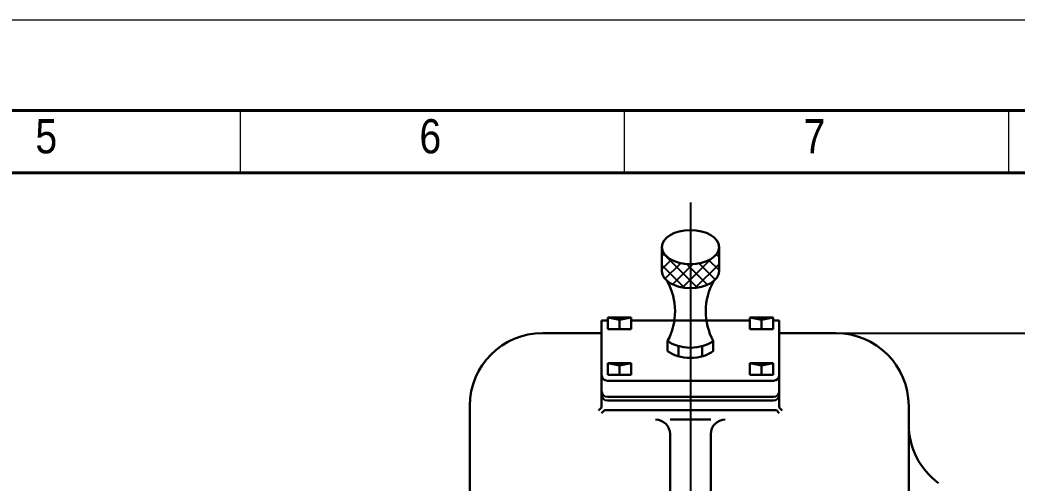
# Model space of a CAD drawing. Header units: millimetres. Extents: x 918 to 1207, y 512 to 723.
# Drawn here: x 1076.5 to 1162.3, y 682.6 to 722.5 of the extents above; entities that cross this region are included whole.
import ezdxf
from ezdxf.enums import TextEntityAlignment as Align

# ---------------------------------------------------------------- set-up
doc = ezdxf.new("R2010")
doc.units = ezdxf.units.MM
doc.header["$PDSIZE"] = -1
doc.linetypes.add('CENTER', pattern=[10.159999999999998, 6.35, -1.27, 1.27, -1.27])
doc.layers.get('0').update_dxf_attribs({"lineweight": 30})
doc.layers.add('中心线', color=1, linetype='CENTER')
doc.layers.add('细线', color=7, linetype='Continuous')
doc.layers.add('粗实线', color=7, linetype='Continuous', lineweight=40)
doc.layers.add('细实线', color=7, linetype='Continuous', lineweight=18)
doc.styles.add('SEACAD_arial_ttf', font='arial.ttf', dxfattribs={"height": 0.2})
doc.dimstyles.new('ISO-25', dxfattribs={"dimtxt": 2.5, "dimasz": 1.5, "dimexe": 1.25, "dimexo": 0.625, "dimtad": 1, "dimdec": 0, "dimlfac": 4, "dimtxsty": 'Standard', "dimcen": 2.5, "dimadec": 0, "dimazin": 0, "dimtfac": 1, "dimtdec": 0, "dimtmove": 0, "dimatfit": 3, "dimfxl": 1, "dimarcsym": 0})

# ---------------------------------------------------------------- blocks, each defined once
blk = doc.blocks.new('*D80')
at = {"layer": 'Defpoints', "color": 0, "transparency": 16777216}
for p in [(1141.820648950968, 695.5471007774372), (1161.802600501448, 613.8971007774371), (1181.933062581362, 613.8971007774371)]:
    blk.add_point(p, dxfattribs=at)
at = {"layer": '细线', "color": 0, "lineweight": -2, "transparency": 16777216}
for p, q in [((1142.445648950968, 695.5471007774372), (1183.183062581362, 695.5471007774372)), ((1181.933062581362, 694.0471007774372), (1181.933062581362, 615.3971007774371)), ((1162.427600501448, 613.8971007774371), (1183.183062581362, 613.8971007774371))]:
    blk.add_line(p, q, dxfattribs=at)
at = {"layer": '细线', "color": 0, "transparency": 16777216}
for points in [[(1181.683062581362, 694.0471007774372), (1182.183062581362, 694.0471007774372), (1181.933062581362, 695.5471007774372)], [(1181.683062581362, 615.3971007774371), (1182.183062581362, 615.3971007774371), (1181.933062581362, 613.8971007774371)]]:
    blk.add_solid(points, dxfattribs=at)
at = {"layer": '细线', "color": 0, "transparency": 16777216, "insert": (1180.058062581362, 654.7221007774372), "char_height": 2.5, "attachment_point": 5, "rotation": 90}
blk.add_mtext('327', dxfattribs=at)

msp = doc.modelspace()

# ---------------------------------------------------------------- hatches: boundary and pattern name
at = {"layer": '细线'}
h = msp.add_hatch(dxfattribs=at)
h.set_pattern_fill('ANSI37', color=256, scale=0.25, angle=90)
h.set_pattern_definition([(135, (843.3903597106784, 446.4104344822089), (-0.5612660075668221, -0.561266007566822), []), (225, (843.3903597106784, 446.4104344822089), (0.561266007566822, -0.5612660075668221), [])])
edge = h.paths.add_edge_path()
edge.add_ellipse((1134.177600501448, 702.9532308685546), major_axis=(-2.462924862828686, 0), ratio=0.5955641019985466, start_angle=0, end_angle=89.99999999999869, ccw=False)
edge.add_line((1131.714675638619, 702.9532308685555), (1131.714675638619, 702.7032308685547))
edge.add_line((1131.714675638619, 702.7032308685546), (1131.71467563862, 700.8848636903988))
edge.add_ellipse((1134.177600501448, 700.8848636903977), major_axis=(-2.462924862828686, 0), ratio=0.5955641019985466, start_angle=360, end_angle=396.0960977898618)
edge.add_ellipse((1134.177600501448, 700.8848636903977), major_axis=(-2.462924862828686, 0), ratio=0.5955641019985466, start_angle=396.0960977898618, end_angle=449.999999999996)
edge.add_line((1134.177600501448, 699.4180340561772), (1134.177600501448, 701.4864012343342))
edge = h.paths.add_edge_path()
edge.add_ellipse((1134.177600501448, 700.8848636903977), major_axis=(-2.462924862828686, 0), ratio=0.5955641019985466, start_angle=503.9039022101086, end_angle=540)
edge.add_line((1136.640525364277, 700.8848636903965), (1136.640525364277, 702.7032308685546))
edge.add_line((1136.640525364277, 702.7032308685546), (1136.640525364277, 702.9532308685546))
edge.add_ellipse((1134.177600501448, 702.9532308685546), major_axis=(-2.462924862828686, 0), ratio=0.5955641019985466, start_angle=89.99999999999869, end_angle=180, ccw=False)
edge.add_line((1134.177600501448, 701.4864012343342), (1134.177600501448, 699.4180340561772))
edge.add_ellipse((1134.177600501448, 700.8848636903977), major_axis=(-2.462924862828686, 0), ratio=0.5955641019985466, start_angle=449.999999999996, end_angle=503.9039022101086)

# ---------------------------------------------------------------- linework, layer by layer
for p, q in [((1131.714675638619, 702.9532308685546), (1131.714675638619, 702.7032308685546)), ((1131.71467563862, 702.7032308685546), (1131.71467563862, 700.8848636903977)), ((1136.640525364277, 702.9532308685546), (1136.640525364277, 702.7032308685546)), ((1136.640525364277, 702.7032308685546), (1136.640525364277, 700.8848636903977)), ((1126.534552051929, 696.6348636903977), (1127.070240707041, 696.6348636903977)), ((1126.534552051929, 696.6348636903977), (1126.534552051929, 691.9461409397068)), ((1129.070240707041, 696.8848636903977), (1127.070240707041, 696.8848636903977)), ((1127.070240707041, 696.8848636903977), (1127.070240707041, 696.6348636903977)), ((1127.070240707041, 696.8848636903977), (1128.070240707041, 696.6949725765433)), ((1127.070240707041, 696.6348636903977), (1127.070240707041, 695.8848636903977)), ((1128.070240707041, 696.6949725765433), (1129.070240707041, 696.8848636903977)), ((1128.070240707041, 696.6949725765433), (1128.070240707041, 695.8848636903977)), ((1129.070240707041, 695.8848636903977), (1129.070240707041, 696.8848636903977)), ((1129.070240707041, 696.6348636903977), (1139.284960295855, 696.6348636903977)), ((1139.284960295855, 695.8848636903977), (1139.284960295855, 696.8848636903977)), ((1139.284960295855, 696.8848636903977), (1141.284960295855, 696.8848636903977)), ((1140.284960295855, 696.6949725765433), (1139.284960295855, 696.8848636903977)), ((1141.284960295855, 696.8848636903977), (1140.284960295855, 696.6949725765433)), ((1140.284960295855, 696.6949725765433), (1140.284960295855, 695.8848636903977)), ((1141.284960295855, 696.8848636903977), (1141.284960295855, 696.6348636903977)), ((1141.284960295855, 696.6348636903977), (1141.820648950968, 696.6348636903977)), ((1141.284960295855, 696.6348636903977), (1141.284960295855, 695.8848636903977)), ((1141.820648950968, 696.6348636903977), (1141.820648950968, 691.9461409397068)), ((1121.450100501448, 695.5471007774371), (1126.534552051929, 695.5471007774372)), ((1127.070240707041, 695.8848636903977), (1128.320240707041, 695.8848636903977)), ((1128.320240707041, 695.8848636903977), (1129.070240707041, 695.8848636903977)), ((1140.034960295855, 695.8848636903977), (1139.284960295855, 695.8848636903977)), ((1141.284960295855, 695.8848636903977), (1140.034960295855, 695.8848636903977)), ((1141.820648950968, 695.5471007774372), (1146.700364831033, 695.5471007774371)), ((1132.214387374785, 694.8760491554078), (1132.214387374785, 694.0010491554079)), ((1136.140813628111, 694.8760491554077), (1136.140813628111, 694.0010491554078)), ((1133.158345386127, 694.4264496642526), (1133.158345386127, 693.5514496642526)), ((1135.19685561677, 694.4264496642525), (1135.19685561677, 693.5514496642525)), ((1129.070240707041, 692.9580842016969), (1127.070240707041, 692.9580842016969)), ((1127.070240707041, 692.9580842016969), (1127.070240707041, 692.7080842016969)), ((1127.070240707041, 692.9580842016969), (1128.070240707041, 692.7681930878425)), ((1128.070240707041, 692.7681930878425), (1129.070240707041, 692.9580842016969)), ((1129.070240707041, 691.9580842016969), (1129.070240707041, 692.9580842016969)), ((1139.284960295855, 691.9580842016969), (1139.284960295855, 692.9580842016969)), ((1139.284960295855, 692.9580842016969), (1141.284960295855, 692.9580842016969)), ((1140.284960295855, 692.7681930878425), (1139.284960295855, 692.9580842016969)), ((1141.284960295855, 692.9580842016969), (1140.284960295855, 692.7681930878425)), ((1141.284960295855, 692.9580842016969), (1141.284960295855, 692.7080842016969)), ((1127.070240707041, 692.7080842016969), (1127.070240707041, 691.9580842016969)), ((1128.070240707041, 692.7681930878425), (1128.070240707041, 691.9580842016969)), ((1140.284960295855, 692.7681930878425), (1140.284960295855, 691.9580842016969)), ((1141.284960295855, 692.7080842016969), (1141.284960295855, 691.9580842016969)), ((1126.534552051929, 691.9461409397068), (1126.534552051929, 689.1449421744255)), ((1127.034552051929, 691.4461409397068), (1141.320648950968, 691.4461409397068)), ((1127.070240707041, 691.9580842016969), (1128.320240707041, 691.9580842016969)), ((1128.320240707041, 691.9580842016969), (1129.070240707041, 691.9580842016969)), ((1140.034960295855, 691.9580842016969), (1139.284960295855, 691.9580842016969)), ((1141.284960295855, 691.9580842016969), (1140.034960295855, 691.9580842016969)), ((1141.820648950968, 691.9461409397068), (1141.820648950968, 689.1449421744255)), ((1127.034552051929, 690.0600453633228), (1141.320648950968, 690.0600453633228)), ((1127.034552051929, 689.7486893981606), (1141.320648950968, 689.7486893981606)), ((1115.200100501448, 689.2971007774371), (1115.200100501448, 670.6721007774374)), ((1126.534552051929, 689.1449421744255), (1126.284552051929, 688.8949421744255)), ((1126.784552051929, 688.9119924086226), (1126.534552051929, 688.6619924086226)), ((1126.784552051929, 688.9119924086226), (1141.570648950968, 688.9119924086226)), ((1141.570648950968, 688.9119924086226), (1141.820648950968, 688.6619924086226)), ((1141.820648950968, 689.1449421744255), (1142.070648950968, 688.8949421744255)), ((1152.950364831033, 689.2971007774371), (1152.950364831033, 687.6965093316628)), ((1132.427600501448, 688.1060241281289), (1134.177600501448, 688.1060241281289)), ((1135.927600501448, 688.1060241281289), (1134.177600501448, 688.1060241281289)), ((1152.950364831033, 687.6965093316628), (1152.950364831033, 678.422100777437)), ((1132.427600501448, 686.8560241281289), (1132.427600501448, 666.4221007774371)), ((1135.927600501448, 686.8560241281289), (1135.927600501448, 666.4221007774371))]:
    msp.add_line(p, q)
for centre, radius, start, end in [((1127.468645231673, 697.4236237897082), 5.386297894309486, 331.7725318832271, 28.82672269206698), ((1140.886555771223, 697.4236237897082), 5.386297894309486, 151.1732773079243, 208.2274681167728), ((1121.450100501448, 689.2971007774371), 6.25, 90, 180), ((1146.700364831033, 689.2971007774371), 6.25, 0, 90), ((1127.034552051929, 691.9461409397068), 0.5, 180, 270), ((1141.320648950968, 691.9461409397068), 0.5, 270, 0), ((1127.034552051929, 690.5600453633228), 0.5, 180, 270), ((1141.320648950968, 690.5600453633228), 0.5, 270, 0), ((1127.034552051929, 690.2486893981606), 0.5, 180, 270), ((1141.320648950968, 690.2486893981606), 0.5, 270, 0), ((1131.177600501448, 686.8560241281289), 1.25, 0, 90), ((1137.177600501448, 686.8560241281289), 1.25, 90, 180), ((1159.200364831033, 687.6965093316628), 6.25, 180, 233.9991496741193)]:
    msp.add_arc(centre, radius, start, end)
msp.add_ellipse((1134.177600501448, 702.9532308685546), major_axis=(-2.462924862828686, 0), ratio=0.5955641019985466)
for centre, start_param, end_param in [((1134.177600501448, 700.8848636903977), 6.283185307179586, 9.42477796076938), ((1134.177600501448, 695.7617779464579), 6.931493724298307, 8.77646954365052), ((1134.177600501448, 694.8867779464579), 6.931493724298307, 8.77646954365052)]:
    msp.add_ellipse(centre, major_axis=(-2.462924862828686, 0), ratio=0.5955641019985466, start_param=start_param, end_param=end_param)
at = {"layer": '中心线', "ltscale": 10}
msp.add_line((1134.177600501448, 706.7973068260605), (1134.177600501448, 610.7192458379482), dxfattribs=at)
at = {"layer": '粗实线'}
for p, q in [((1199.928480348345, 714.706293400314), (924.9284803483456, 714.706293400314)), ((924.9284803483447, 714.706293400314), (1199.928480348345, 714.706293400314)), ((1194.558109977975, 709.3359230299436), (930.2988507187165, 709.3359230299436))]:
    msp.add_line(p, q, dxfattribs=at)
at = {"layer": '细实线'}
for p, q in [((918.2340694900945, 722.506293400314), (1206.928480348345, 722.506293400314)), ((1095.460887755753, 714.706293400314), (1095.460887755753, 709.3359230299436)), ((1128.493295163159, 714.706293400314), (1128.493295163159, 709.3359230299436)), ((1161.525702570567, 714.706293400314), (1161.525702570567, 709.3359230299436))]:
    msp.add_line(p, q, dxfattribs=at)

# ---------------------------------------------------------------- texts
at = {"layer": '细实线', "style": 'SEACAD_arial_ttf', "width": 0.8190000000000001}
for s, p in [('5', (1077.839417691801, 713.9655091676202)), ('6', (1110.871825099207, 713.9655091676466)), ('7', (1143.904232506613, 713.9655091676202))]:
    msp.add_text(s, height=2.942192182975514, dxfattribs=at).set_placement(p, align=Align.TOP_LEFT)

# ---------------------------------------------------------------- dimensions: what is measured, and where the dimension line sits
at = {"layer": '细线'}
dim = msp.add_linear_dim(base=(1181.933062581362, 613.8971007774371), p1=(1141.820648950968, 695.5471007774372), p2=(1161.802600501448, 613.8971007774371), angle=90, text='327', dimstyle='ISO-25', override={"dimpost": '%%c<>'}, dxfattribs=at)
dim.commit()
dim.dimension.update_dxf_attribs({"geometry": '*D80', "text_midpoint": (1181.933062581362, 654.7221007774372), "dimtype": 160})

doc.saveas('drawing.dxf')
